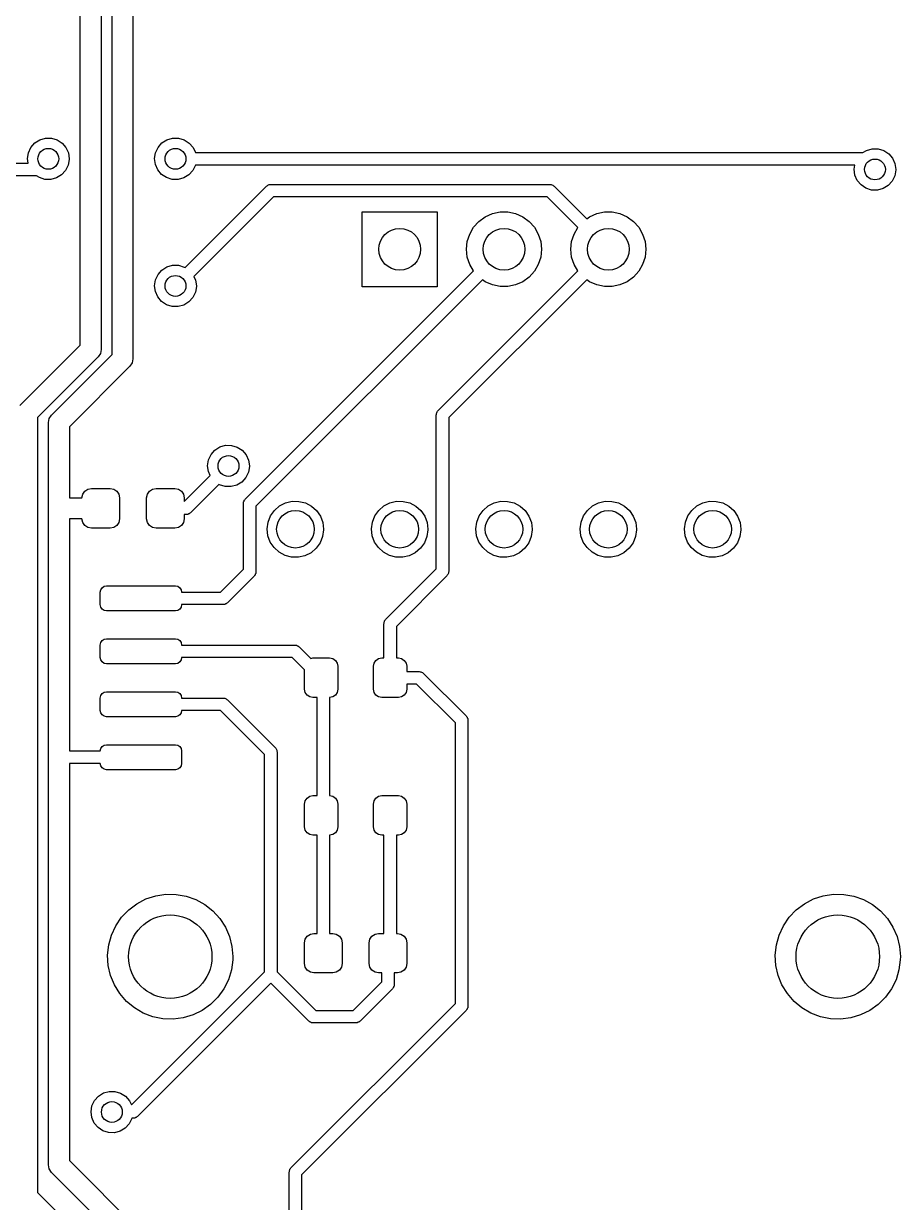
# Model space of a CAD drawing. Extents: x 123.2 to 169.8, y -142.4 to -48.3.
# Drawn here: x 148.25 to 169.27, y -95.13 to -66.86 of the extents above; entities that cross this region are included whole.
import ezdxf

# ---------------------------------------------------------------- set-up
doc = ezdxf.new("R2010")
doc.units = 0
doc.layers.add('BLACK', color=7, linetype='CONTINUOUS')

msp = doc.modelspace()

# ---------------------------------------------------------------- linework, layer by layer
at = {"layer": 'BLACK', "linetype": 'CONTINUOUS'}
for p, q in [((150.372, -74.7997), (150.372, -66.1436)), ((150.872, -66.04), (150.872, -74.9032)), ((149.61, -74.5724), (149.61, -66.6516)), ((150.11, -66.548), (150.11, -74.676)), ((148.366, -69.9578), (148.426, -69.8295)), ((148.426, -69.8295), (148.52, -69.7232)), ((148.52, -69.7232), (148.64, -69.6476)), ((148.64, -69.6476), (148.776, -69.6086)), ((148.776, -69.6086), (148.918, -69.6095)), ((148.918, -69.6095), (149.054, -69.6501)), ((149.054, -69.6501), (149.173, -69.7272)), ((149.173, -69.7272), (149.265, -69.8346)), ((151.414, -69.9578), (151.474, -69.8295)), ((151.474, -69.8295), (151.568, -69.7232)), ((151.568, -69.7232), (151.688, -69.6476)), ((151.688, -69.6476), (151.824, -69.6086)), ((151.824, -69.6086), (151.966, -69.6095)), ((151.966, -69.6095), (152.102, -69.6501)), ((152.102, -69.6501), (152.221, -69.7272)), ((152.221, -69.7272), (152.313, -69.8346)), ((148.344, -70.0979), (148.366, -69.9578)), ((148.358, -70.208), (148.344, -70.0979)), ((149.265, -69.8346), (149.324, -69.9637)), ((149.324, -69.9637), (149.344, -70.104)), ((149.344, -70.104), (149.344, -70.1162)), ((151.392, -70.0979), (151.414, -69.9578)), ((151.41, -70.2385), (151.392, -70.0979)), ((152.313, -69.8346), (152.368, -69.954)), ((152.368, -69.954), (168.369, -69.954)), ((168.369, -69.954), (168.452, -69.9016)), ((168.452, -69.9016), (168.588, -69.8626)), ((168.588, -69.8626), (168.73, -69.8635)), ((168.73, -69.8635), (168.866, -69.9041)), ((168.866, -69.9041), (168.985, -69.9812)), ((168.985, -69.9812), (169.077, -70.0886)), ((169.077, -70.0886), (169.136, -70.2177)), ((147.066, -70.208), (148.358, -70.208)), ((149.259, -70.3836), (149.163, -70.4887)), ((149.32, -70.256), (149.259, -70.3836)), ((149.344, -70.1162), (149.32, -70.256)), ((151.468, -70.3682), (151.41, -70.2385)), ((151.559, -70.4767), (151.468, -70.3682)), ((152.307, -70.3836), (152.211, -70.4887)), ((152.368, -70.256), (152.307, -70.3836)), ((152.369, -70.254), (152.368, -70.256)), ((168.171, -70.254), (152.369, -70.254)), ((168.156, -70.3519), (168.171, -70.254)), ((168.174, -70.4925), (168.156, -70.3519)), ((169.156, -70.3702), (169.132, -70.51)), ((169.136, -70.2177), (169.156, -70.358)), ((169.156, -70.358), (169.156, -70.3702)), ((148.558, -70.508), (147.128, -70.508)), ((148.629, -70.5553), (148.558, -70.508)), ((148.764, -70.5976), (148.629, -70.5553)), ((148.906, -70.6002), (148.764, -70.5976)), ((149.043, -70.5629), (148.906, -70.6002)), ((149.163, -70.4887), (149.043, -70.5629)), ((151.677, -70.5553), (151.559, -70.4767)), ((151.812, -70.5976), (151.677, -70.5553)), ((151.954, -70.6002), (151.812, -70.5976)), ((152.091, -70.5629), (151.954, -70.6002)), ((152.211, -70.4887), (152.091, -70.5629)), ((168.232, -70.6222), (168.174, -70.4925)), ((168.323, -70.7307), (168.232, -70.6222)), ((169.071, -70.6376), (168.975, -70.7427)), ((169.132, -70.51), (169.071, -70.6376)), ((152.121, -72.7107), (154.072, -70.7599)), ((154.072, -70.7599), (154.089, -70.7501)), ((154.089, -70.7501), (154.103, -70.7361)), ((154.103, -70.7361), (154.122, -70.731)), ((154.122, -70.731), (154.139, -70.7211)), ((154.139, -70.7211), (154.159, -70.7211)), ((154.159, -70.7211), (154.178, -70.716)), ((154.178, -70.716), (160.859, -70.716)), ((160.859, -70.716), (160.878, -70.7211)), ((160.878, -70.7211), (160.898, -70.7211)), ((160.898, -70.7211), (160.915, -70.731)), ((160.915, -70.731), (160.934, -70.7361)), ((160.934, -70.7361), (160.948, -70.7501)), ((160.948, -70.7501), (160.965, -70.7599)), ((160.965, -70.7599), (161.748, -71.5429)), ((168.441, -70.8093), (168.323, -70.7307)), ((168.576, -70.8516), (168.441, -70.8093)), ((168.718, -70.8542), (168.576, -70.8516)), ((168.855, -70.8169), (168.718, -70.8542)), ((168.975, -70.7427), (168.855, -70.8169)), ((154.24, -71.016), (152.332, -72.9241)), ((160.797, -71.016), (154.24, -71.016)), ((161.533, -71.7523), (160.797, -71.016)), ((156.366, -73.173), (156.366, -71.373)), ((156.366, -71.373), (158.166, -71.373)), ((158.166, -71.373), (158.166, -73.173)), ((159.164, -71.6042), (159.316, -71.4936)), ((159.316, -71.4936), (159.488, -71.417)), ((159.488, -71.417), (159.672, -71.3779)), ((159.672, -71.3779), (159.86, -71.3779)), ((159.86, -71.3779), (160.044, -71.417)), ((160.044, -71.417), (160.216, -71.4936)), ((160.216, -71.4936), (160.368, -71.6042)), ((161.748, -71.5429), (161.816, -71.4936)), ((161.816, -71.4936), (161.988, -71.417)), ((161.988, -71.417), (162.172, -71.3779)), ((162.172, -71.3779), (162.36, -71.3779)), ((162.36, -71.3779), (162.544, -71.417)), ((162.544, -71.417), (162.716, -71.4936)), ((162.716, -71.4936), (162.868, -71.6042)), ((158.944, -71.9069), (159.038, -71.744)), ((159.038, -71.744), (159.164, -71.6042)), ((160.368, -71.6042), (160.494, -71.744)), ((160.494, -71.744), (160.588, -71.9069)), ((161.444, -71.9069), (161.533, -71.7523)), ((162.868, -71.6042), (162.994, -71.744)), ((162.994, -71.744), (163.088, -71.9069)), ((158.866, -72.273), (158.886, -72.0859)), ((158.886, -72.0859), (158.944, -71.9069)), ((160.588, -71.9069), (160.646, -72.0859)), ((160.646, -72.0859), (160.666, -72.273)), ((161.366, -72.273), (161.386, -72.0859)), ((161.386, -72.0859), (161.444, -71.9069)), ((163.088, -71.9069), (163.146, -72.0859)), ((163.146, -72.0859), (163.166, -72.273)), ((158.886, -72.4601), (158.866, -72.273)), ((160.666, -72.273), (160.646, -72.4601)), ((161.386, -72.4601), (161.366, -72.273)), ((163.166, -72.273), (163.146, -72.4601)), ((151.688, -72.6956), (151.824, -72.6566)), ((151.824, -72.6566), (151.966, -72.6575)), ((151.966, -72.6575), (152.102, -72.6981)), ((158.944, -72.6391), (158.886, -72.4601)), ((159.033, -72.7938), (158.944, -72.6391)), ((160.588, -72.6391), (160.494, -72.802)), ((160.646, -72.4601), (160.588, -72.6391)), ((161.444, -72.6391), (161.386, -72.4601)), ((161.533, -72.7938), (161.444, -72.6391)), ((163.088, -72.6391), (162.994, -72.802)), ((163.146, -72.4601), (163.088, -72.6391)), ((151.414, -73.0058), (151.474, -72.8775)), ((151.474, -72.8775), (151.568, -72.7712)), ((151.568, -72.7712), (151.688, -72.6956)), ((152.102, -72.6981), (152.121, -72.7107)), ((152.332, -72.9241), (152.372, -73.0117)), ((153.564, -78.2629), (159.033, -72.7938)), ((158.185, -76.1419), (161.533, -72.7938)), ((160.368, -72.9418), (160.216, -73.0524)), ((160.494, -72.802), (160.368, -72.9418)), ((162.868, -72.9418), (162.716, -73.0524)), ((162.994, -72.802), (162.868, -72.9418)), ((151.392, -73.1459), (151.414, -73.0058)), ((151.41, -73.2865), (151.392, -73.1459)), ((152.392, -73.1642), (152.368, -73.304)), ((152.372, -73.0117), (152.392, -73.152)), ((152.392, -73.152), (152.392, -73.1642)), ((159.248, -73.0031), (153.82, -78.4311)), ((158.166, -73.173), (156.366, -73.173)), ((161.748, -73.0031), (158.441, -76.3101)), ((159.316, -73.0524), (159.248, -73.0031)), ((159.488, -73.129), (159.316, -73.0524)), ((159.672, -73.1681), (159.488, -73.129)), ((159.86, -73.1681), (159.672, -73.1681)), ((160.044, -73.129), (159.86, -73.1681)), ((160.216, -73.0524), (160.044, -73.129)), ((161.816, -73.0524), (161.748, -73.0031)), ((161.988, -73.129), (161.816, -73.0524)), ((162.172, -73.1681), (161.988, -73.129)), ((162.36, -73.1681), (162.172, -73.1681)), ((162.544, -73.129), (162.36, -73.1681)), ((162.716, -73.0524), (162.544, -73.129)), ((151.468, -73.4162), (151.41, -73.2865)), ((151.559, -73.5247), (151.468, -73.4162)), ((152.307, -73.4316), (152.211, -73.5367)), ((152.368, -73.304), (152.307, -73.4316)), ((151.677, -73.6033), (151.559, -73.5247)), ((151.812, -73.6456), (151.677, -73.6033)), ((151.954, -73.6482), (151.812, -73.6456)), ((152.091, -73.6109), (151.954, -73.6482)), ((152.211, -73.5367), (152.091, -73.6109)), ((148.159, -76.0232), (149.61, -74.5724)), ((150.037, -74.8528), (148.586, -76.3036)), ((148.921, -76.2505), (150.372, -74.7997)), ((150.091, -74.7717), (150.037, -74.8528)), ((150.037, -74.8528), (150.037, -74.8528)), ((150.11, -74.676), (150.091, -74.7717)), ((150.872, -74.9032), (150.853, -74.9989)), ((150.799, -75.08), (149.348, -76.5308)), ((150.853, -74.9989), (150.799, -75.08)), ((150.799, -75.08), (150.799, -75.08)), ((148.586, -76.3036), (148.586, -94.8924)), ((148.848, -76.4272), (148.867, -76.3316)), ((148.867, -76.3316), (148.921, -76.2505)), ((158.141, -76.248), (158.146, -76.2289)), ((158.141, -79.9389), (158.141, -76.248)), ((158.146, -76.2092), (158.156, -76.1921)), ((158.146, -76.2289), (158.146, -76.2092)), ((158.156, -76.1921), (158.161, -76.173)), ((158.161, -76.173), (158.175, -76.159)), ((158.175, -76.159), (158.185, -76.1419)), ((158.441, -76.3101), (158.441, -80.001)), ((148.848, -94.234), (148.848, -76.4272)), ((149.348, -76.5308), (149.348, -78.236)), ((152.744, -77.1955), (152.838, -77.0892)), ((152.838, -77.0892), (152.958, -77.0136)), ((152.958, -77.0136), (153.094, -76.9746)), ((153.094, -76.9746), (153.236, -76.9755)), ((153.236, -76.9755), (153.372, -77.0161)), ((153.372, -77.0161), (153.491, -77.0932)), ((153.491, -77.0932), (153.583, -77.2006)), ((152.662, -77.4639), (152.684, -77.3238)), ((152.68, -77.6045), (152.662, -77.4639)), ((152.684, -77.3238), (152.744, -77.1955)), ((153.583, -77.2006), (153.642, -77.3297)), ((153.642, -77.3297), (153.662, -77.47)), ((152.101, -78.3189), (152.722, -77.6982)), ((152.722, -77.6982), (152.68, -77.6045)), ((153.638, -77.622), (153.577, -77.7496)), ((153.662, -77.4822), (153.638, -77.622)), ((153.662, -77.47), (153.662, -77.4822)), ((149.717, -78.0769), (149.79, -78.0281)), ((149.79, -78.0281), (149.876, -78.011)), ((149.876, -78.011), (150.326, -78.011)), ((150.326, -78.011), (150.412, -78.0281)), ((150.412, -78.0281), (150.485, -78.0769)), ((151.267, -78.0769), (151.34, -78.0281)), ((151.34, -78.0281), (151.426, -78.011)), ((151.426, -78.011), (151.876, -78.011)), ((151.876, -78.011), (151.962, -78.0281)), ((151.962, -78.0281), (152.035, -78.0769)), ((152.932, -77.9117), (152.252, -78.5921)), ((152.947, -77.9213), (152.932, -77.9117)), ((153.082, -77.9636), (152.947, -77.9213)), ((153.224, -77.9662), (153.082, -77.9636)), ((153.361, -77.9289), (153.224, -77.9662)), ((153.481, -77.8547), (153.361, -77.9289)), ((153.577, -77.7496), (153.481, -77.8547)), ((149.348, -78.236), (149.651, -78.236)), ((149.651, -78.236), (149.668, -78.1499)), ((149.668, -78.1499), (149.717, -78.0769)), ((150.485, -78.0769), (150.534, -78.1499)), ((150.534, -78.1499), (150.551, -78.236)), ((150.551, -78.236), (150.551, -78.736)), ((151.201, -78.236), (151.218, -78.1499)), ((151.201, -78.736), (151.201, -78.236)), ((151.218, -78.1499), (151.267, -78.0769)), ((152.035, -78.0769), (152.084, -78.1499)), ((152.084, -78.1499), (152.101, -78.236)), ((152.101, -78.236), (152.101, -78.3189)), ((153.525, -78.3302), (153.535, -78.3131)), ((153.535, -78.3131), (153.54, -78.294)), ((153.54, -78.294), (153.554, -78.28)), ((153.554, -78.28), (153.564, -78.2629)), ((152.252, -78.5921), (152.235, -78.6019)), ((153.52, -78.369), (153.525, -78.3499)), ((153.52, -79.9479), (153.52, -78.369)), ((153.525, -78.3499), (153.525, -78.3302)), ((153.82, -78.4311), (153.82, -80.01)), ((154.171, -78.669), (154.264, -78.5363)), ((154.264, -78.5363), (154.387, -78.4297)), ((154.387, -78.4297), (154.531, -78.3553)), ((154.531, -78.3553), (154.688, -78.3175)), ((154.688, -78.3175), (154.851, -78.3183)), ((154.851, -78.3183), (155.008, -78.3578)), ((155.008, -78.3578), (155.151, -78.4337)), ((155.151, -78.4337), (155.272, -78.5416)), ((155.272, -78.5416), (155.364, -78.6753)), ((156.671, -78.669), (156.764, -78.5363)), ((156.764, -78.5363), (156.887, -78.4297)), ((156.887, -78.4297), (157.031, -78.3553)), ((157.031, -78.3553), (157.188, -78.3175)), ((157.188, -78.3175), (157.351, -78.3183)), ((157.351, -78.3183), (157.508, -78.3578)), ((157.508, -78.3578), (157.651, -78.4337)), ((157.651, -78.4337), (157.772, -78.5416)), ((157.772, -78.5416), (157.864, -78.6753)), ((159.171, -78.669), (159.264, -78.5363)), ((159.264, -78.5363), (159.387, -78.4297)), ((159.387, -78.4297), (159.531, -78.3553)), ((159.531, -78.3553), (159.688, -78.3175)), ((159.688, -78.3175), (159.851, -78.3183)), ((159.851, -78.3183), (160.008, -78.3578)), ((160.008, -78.3578), (160.151, -78.4337)), ((160.151, -78.4337), (160.272, -78.5416)), ((160.272, -78.5416), (160.364, -78.6753)), ((161.671, -78.669), (161.764, -78.5363)), ((161.764, -78.5363), (161.887, -78.4297)), ((161.887, -78.4297), (162.031, -78.3553)), ((162.031, -78.3553), (162.188, -78.3175)), ((162.188, -78.3175), (162.351, -78.3183)), ((162.351, -78.3183), (162.508, -78.3578)), ((162.508, -78.3578), (162.651, -78.4337)), ((162.651, -78.4337), (162.772, -78.5416)), ((162.772, -78.5416), (162.864, -78.6753)), ((164.171, -78.669), (164.264, -78.5363)), ((164.264, -78.5363), (164.387, -78.4297)), ((164.387, -78.4297), (164.531, -78.3553)), ((164.531, -78.3553), (164.688, -78.3175)), ((164.688, -78.3175), (164.851, -78.3183)), ((164.851, -78.3183), (165.008, -78.3578)), ((165.008, -78.3578), (165.151, -78.4337)), ((165.151, -78.4337), (165.272, -78.5416)), ((165.272, -78.5416), (165.364, -78.6753)), ((149.651, -78.736), (149.348, -78.736)), ((149.348, -78.736), (149.348, -84.305)), ((149.668, -78.8221), (149.651, -78.736)), ((149.717, -78.8951), (149.668, -78.8221)), ((150.534, -78.8221), (150.485, -78.8951)), ((150.551, -78.736), (150.534, -78.8221)), ((151.218, -78.8221), (151.201, -78.736)), ((151.267, -78.8951), (151.218, -78.8221)), ((152.084, -78.8221), (152.035, -78.8951)), ((152.101, -78.736), (152.084, -78.8221)), ((152.146, -78.636), (152.101, -78.636)), ((152.101, -78.636), (152.101, -78.736)), ((152.165, -78.6309), (152.146, -78.636)), ((152.185, -78.6309), (152.165, -78.6309)), ((152.202, -78.621), (152.185, -78.6309)), ((152.221, -78.6159), (152.202, -78.621)), ((152.235, -78.6019), (152.221, -78.6159)), ((154.091, -78.9809), (154.112, -78.8201)), ((154.112, -78.8201), (154.171, -78.669)), ((155.364, -78.6753), (155.422, -78.827)), ((155.422, -78.827), (155.441, -78.988)), ((156.591, -78.9809), (156.612, -78.8201)), ((156.612, -78.8201), (156.671, -78.669)), ((157.864, -78.6753), (157.922, -78.827)), ((157.922, -78.827), (157.941, -78.988)), ((159.091, -78.9809), (159.112, -78.8201)), ((159.112, -78.8201), (159.171, -78.669)), ((160.364, -78.6753), (160.422, -78.827)), ((160.422, -78.827), (160.441, -78.988)), ((161.591, -78.9809), (161.612, -78.8201)), ((161.612, -78.8201), (161.671, -78.669)), ((162.864, -78.6753), (162.922, -78.827)), ((162.922, -78.827), (162.941, -78.988)), ((164.091, -78.9809), (164.112, -78.8201)), ((164.112, -78.8201), (164.171, -78.669)), ((165.364, -78.6753), (165.422, -78.827)), ((165.422, -78.827), (165.441, -78.988)), ((149.79, -78.9439), (149.717, -78.8951)), ((149.876, -78.961), (149.79, -78.9439)), ((150.326, -78.961), (149.876, -78.961)), ((150.412, -78.9439), (150.326, -78.961)), ((150.485, -78.8951), (150.412, -78.9439)), ((151.34, -78.9439), (151.267, -78.8951)), ((151.426, -78.961), (151.34, -78.9439)), ((151.876, -78.961), (151.426, -78.961)), ((151.962, -78.9439), (151.876, -78.961)), ((152.035, -78.8951), (151.962, -78.9439)), ((154.109, -79.1421), (154.091, -78.9809)), ((154.165, -79.2944), (154.109, -79.1421)), ((155.441, -79.0021), (155.418, -79.1627)), ((155.441, -78.988), (155.441, -79.0021)), ((156.609, -79.1421), (156.591, -78.9809)), ((156.665, -79.2944), (156.609, -79.1421)), ((157.941, -79.0021), (157.918, -79.1627)), ((157.941, -78.988), (157.941, -79.0021)), ((159.109, -79.1421), (159.091, -78.9809)), ((159.165, -79.2944), (159.109, -79.1421)), ((160.441, -79.0021), (160.418, -79.1627)), ((160.441, -78.988), (160.441, -79.0021)), ((161.609, -79.1421), (161.591, -78.9809)), ((161.665, -79.2944), (161.609, -79.1421)), ((162.941, -79.0021), (162.918, -79.1627)), ((162.941, -78.988), (162.941, -79.0021)), ((164.109, -79.1421), (164.091, -78.9809)), ((164.165, -79.2944), (164.109, -79.1421)), ((165.441, -79.0021), (165.418, -79.1627)), ((165.441, -78.988), (165.441, -79.0021)), ((154.255, -79.4291), (154.165, -79.2944)), ((154.375, -79.5382), (154.255, -79.4291)), ((155.358, -79.3132), (155.263, -79.4449)), ((155.418, -79.1627), (155.358, -79.3132)), ((156.755, -79.4291), (156.665, -79.2944)), ((156.875, -79.5382), (156.755, -79.4291)), ((157.858, -79.3132), (157.763, -79.4449)), ((157.918, -79.1627), (157.858, -79.3132)), ((159.255, -79.4291), (159.165, -79.2944)), ((159.375, -79.5382), (159.255, -79.4291)), ((160.358, -79.3132), (160.263, -79.4449)), ((160.418, -79.1627), (160.358, -79.3132)), ((161.755, -79.4291), (161.665, -79.2944)), ((161.875, -79.5382), (161.755, -79.4291)), ((162.858, -79.3132), (162.763, -79.4449)), ((162.918, -79.1627), (162.858, -79.3132)), ((164.255, -79.4291), (164.165, -79.2944)), ((164.375, -79.5382), (164.255, -79.4291)), ((165.358, -79.3132), (165.263, -79.4449)), ((165.418, -79.1627), (165.358, -79.3132)), ((154.518, -79.6156), (154.375, -79.5382)), ((154.674, -79.6568), (154.518, -79.6156)), ((154.837, -79.6593), (154.674, -79.6568)), ((154.995, -79.6231), (154.837, -79.6593)), ((155.14, -79.5502), (154.995, -79.6231)), ((155.263, -79.4449), (155.14, -79.5502)), ((157.018, -79.6156), (156.875, -79.5382)), ((157.174, -79.6568), (157.018, -79.6156)), ((157.337, -79.6593), (157.174, -79.6568)), ((157.495, -79.6231), (157.337, -79.6593)), ((157.64, -79.5502), (157.495, -79.6231)), ((157.763, -79.4449), (157.64, -79.5502)), ((159.518, -79.6156), (159.375, -79.5382)), ((159.674, -79.6568), (159.518, -79.6156)), ((159.837, -79.6593), (159.674, -79.6568)), ((159.995, -79.6231), (159.837, -79.6593)), ((160.14, -79.5502), (159.995, -79.6231)), ((160.263, -79.4449), (160.14, -79.5502)), ((162.018, -79.6156), (161.875, -79.5382)), ((162.174, -79.6568), (162.018, -79.6156)), ((162.337, -79.6593), (162.174, -79.6568)), ((162.495, -79.6231), (162.337, -79.6593)), ((162.64, -79.5502), (162.495, -79.6231)), ((162.763, -79.4449), (162.64, -79.5502)), ((164.518, -79.6156), (164.375, -79.5382)), ((164.674, -79.6568), (164.518, -79.6156)), ((164.837, -79.6593), (164.674, -79.6568)), ((164.995, -79.6231), (164.837, -79.6593)), ((165.14, -79.5502), (164.995, -79.6231)), ((165.263, -79.4449), (165.14, -79.5502)), ((152.973, -80.495), (153.52, -79.9479)), ((153.82, -80.01), (153.815, -80.0291)), ((156.929, -81.1509), (158.141, -79.9389)), ((158.441, -80.001), (158.436, -80.0201)), ((153.776, -80.1161), (153.141, -80.7511)), ((153.786, -80.099), (153.776, -80.1161)), ((153.8, -80.085), (153.786, -80.099)), ((153.805, -80.0659), (153.8, -80.085)), ((153.815, -80.0488), (153.805, -80.0659)), ((153.815, -80.0291), (153.815, -80.0488)), ((158.397, -80.1071), (157.185, -81.3191)), ((158.407, -80.09), (158.397, -80.1071)), ((158.421, -80.076), (158.407, -80.09)), ((158.426, -80.0569), (158.421, -80.076)), ((158.436, -80.0398), (158.426, -80.0569)), ((158.436, -80.0201), (158.436, -80.0398)), ((150.09, -80.495), (150.101, -80.4376)), ((150.09, -80.795), (150.09, -80.495)), ((150.101, -80.4376), (150.134, -80.3889)), ((150.134, -80.3889), (150.183, -80.3564)), ((150.183, -80.3564), (150.24, -80.345)), ((150.24, -80.345), (151.89, -80.345)), ((151.89, -80.345), (151.947, -80.3564)), ((151.947, -80.3564), (151.996, -80.3889)), ((151.996, -80.3889), (152.029, -80.4376)), ((152.029, -80.4376), (152.04, -80.495)), ((152.04, -80.495), (152.973, -80.495)), ((150.101, -80.8524), (150.09, -80.795)), ((150.134, -80.9011), (150.101, -80.8524)), ((152.029, -80.8524), (151.996, -80.9011)), ((152.04, -80.795), (152.029, -80.8524)), ((153.035, -80.795), (152.04, -80.795)), ((153.054, -80.7899), (153.035, -80.795)), ((153.074, -80.7899), (153.054, -80.7899)), ((153.091, -80.78), (153.074, -80.7899)), ((153.11, -80.7749), (153.091, -80.78)), ((153.124, -80.7609), (153.11, -80.7749)), ((153.141, -80.7511), (153.124, -80.7609)), ((150.183, -80.9336), (150.134, -80.9011)), ((150.24, -80.945), (150.183, -80.9336)), ((151.89, -80.945), (150.24, -80.945)), ((151.947, -80.9336), (151.89, -80.945)), ((151.996, -80.9011), (151.947, -80.9336)), ((156.885, -81.257), (156.89, -81.2379)), ((156.885, -82.075), (156.885, -81.257)), ((156.89, -81.2182), (156.9, -81.2011)), ((156.89, -81.2379), (156.89, -81.2182)), ((156.9, -81.2011), (156.905, -81.182)), ((156.905, -81.182), (156.919, -81.168)), ((156.919, -81.168), (156.929, -81.1509)), ((157.185, -81.3191), (157.185, -82.075)), ((150.101, -81.7076), (150.134, -81.6589)), ((150.134, -81.6589), (150.183, -81.6264)), ((150.183, -81.6264), (150.24, -81.615)), ((150.24, -81.615), (151.89, -81.615)), ((151.89, -81.615), (151.947, -81.6264)), ((151.947, -81.6264), (151.996, -81.6589)), ((151.996, -81.6589), (152.029, -81.7076)), ((150.09, -81.765), (150.101, -81.7076)), ((150.09, -82.065), (150.09, -81.765)), ((152.029, -81.7076), (152.04, -81.765)), ((152.04, -81.765), (154.75, -81.765)), ((154.75, -81.765), (154.769, -81.7701)), ((154.769, -81.7701), (154.789, -81.7701)), ((154.789, -81.7701), (154.806, -81.78)), ((154.806, -81.78), (154.825, -81.7851)), ((154.825, -81.7851), (154.839, -81.7991)), ((154.839, -81.7991), (154.856, -81.8089)), ((154.856, -81.8089), (155.133, -82.0854)), ((150.101, -82.1224), (150.09, -82.065)), ((150.134, -82.1711), (150.101, -82.1224)), ((150.183, -82.2036), (150.134, -82.1711)), ((150.24, -82.215), (150.183, -82.2036)), ((151.89, -82.215), (150.24, -82.215)), ((151.947, -82.2036), (151.89, -82.215)), ((151.996, -82.1711), (151.947, -82.2036)), ((152.029, -82.1224), (151.996, -82.1711)), ((152.04, -82.065), (152.029, -82.1224)), ((154.688, -82.065), (152.04, -82.065)), ((154.985, -82.3621), (154.688, -82.065)), ((155.133, -82.0854), (155.185, -82.075)), ((155.185, -82.075), (155.585, -82.075)), ((155.585, -82.075), (155.662, -82.0902)), ((155.662, -82.0902), (155.726, -82.1336)), ((155.726, -82.1336), (155.77, -82.1985)), ((155.77, -82.1985), (155.785, -82.275)), ((156.635, -82.275), (156.65, -82.1985)), ((156.65, -82.1985), (156.694, -82.1336)), ((156.694, -82.1336), (156.758, -82.0902)), ((156.758, -82.0902), (156.835, -82.075)), ((156.835, -82.075), (156.885, -82.075)), ((157.185, -82.075), (157.235, -82.075)), ((157.235, -82.075), (157.312, -82.0902)), ((157.312, -82.0902), (157.376, -82.1336)), ((157.376, -82.1336), (157.42, -82.1985)), ((157.42, -82.1985), (157.435, -82.275)), ((154.985, -82.825), (154.985, -82.3621)), ((155.785, -82.275), (155.785, -82.825)), ((156.635, -82.825), (156.635, -82.275)), ((157.435, -82.275), (157.435, -82.4)), ((157.435, -82.4), (157.734, -82.4)), ((157.734, -82.4), (157.753, -82.4051)), ((157.753, -82.4051), (157.773, -82.4051)), ((157.773, -82.4051), (157.79, -82.415)), ((157.79, -82.415), (157.809, -82.4201)), ((157.809, -82.4201), (157.823, -82.4341)), ((157.823, -82.4341), (157.84, -82.4439)), ((157.84, -82.4439), (158.856, -83.4599)), ((155, -82.9015), (154.985, -82.825)), ((155.785, -82.825), (155.77, -82.9015)), ((156.65, -82.9015), (156.635, -82.825)), ((157.435, -82.825), (157.42, -82.9015)), ((157.672, -82.7), (157.435, -82.7)), ((157.435, -82.7), (157.435, -82.825)), ((158.6, -83.6281), (157.672, -82.7)), ((150.09, -83.035), (150.101, -82.9776)), ((150.09, -83.335), (150.09, -83.035)), ((150.101, -82.9776), (150.134, -82.9289)), ((150.134, -82.9289), (150.183, -82.8964)), ((150.183, -82.8964), (150.24, -82.885)), ((150.24, -82.885), (151.89, -82.885)), ((151.89, -82.885), (151.947, -82.8964)), ((151.947, -82.8964), (151.996, -82.9289)), ((151.996, -82.9289), (152.029, -82.9776)), ((152.029, -82.9776), (152.04, -83.035)), ((152.04, -83.035), (153.035, -83.035)), ((153.035, -83.035), (153.054, -83.0401)), ((153.054, -83.0401), (153.074, -83.0401)), ((153.074, -83.0401), (153.091, -83.05)), ((153.091, -83.05), (153.11, -83.0551)), ((153.11, -83.0551), (153.124, -83.0691)), ((153.124, -83.0691), (153.141, -83.0789)), ((153.141, -83.0789), (154.284, -84.2219)), ((155.044, -82.9664), (155, -82.9015)), ((155.108, -83.0098), (155.044, -82.9664)), ((155.185, -83.025), (155.108, -83.0098)), ((155.285, -83.025), (155.185, -83.025)), ((155.285, -85.377), (155.285, -83.025)), ((155.662, -83.0098), (155.585, -83.025)), ((155.585, -83.025), (155.585, -85.377)), ((155.726, -82.9664), (155.662, -83.0098)), ((155.77, -82.9015), (155.726, -82.9664)), ((156.694, -82.9664), (156.65, -82.9015)), ((156.758, -83.0098), (156.694, -82.9664)), ((156.835, -83.025), (156.758, -83.0098)), ((157.235, -83.025), (156.835, -83.025)), ((157.312, -83.0098), (157.235, -83.025)), ((157.376, -82.9664), (157.312, -83.0098)), ((157.42, -82.9015), (157.376, -82.9664)), ((150.101, -83.3924), (150.09, -83.335)), ((150.134, -83.4411), (150.101, -83.3924)), ((152.029, -83.3924), (151.996, -83.4411)), ((152.04, -83.335), (152.029, -83.3924)), ((152.973, -83.335), (152.04, -83.335)), ((154.028, -84.3901), (152.973, -83.335)), ((150.183, -83.4736), (150.134, -83.4411)), ((150.24, -83.485), (150.183, -83.4736)), ((151.89, -83.485), (150.24, -83.485)), ((151.947, -83.4736), (151.89, -83.485)), ((151.996, -83.4411), (151.947, -83.4736)), ((158.6, -90.3619), (158.6, -83.6281)), ((158.856, -83.4599), (158.866, -83.477)), ((158.866, -83.477), (158.88, -83.491)), ((158.88, -83.491), (158.885, -83.5101)), ((158.885, -83.5101), (158.895, -83.5272)), ((158.895, -83.5272), (158.895, -83.5469)), ((158.895, -83.5469), (158.9, -83.566)), ((158.9, -83.566), (158.9, -90.424)), ((150.09, -84.305), (150.101, -84.2476)), ((150.101, -84.2476), (150.134, -84.1989)), ((150.134, -84.1989), (150.183, -84.1664)), ((150.183, -84.1664), (150.24, -84.155)), ((150.24, -84.155), (151.89, -84.155)), ((151.89, -84.155), (151.947, -84.1664)), ((151.947, -84.1664), (151.996, -84.1989)), ((151.996, -84.1989), (152.029, -84.2476)), ((152.029, -84.2476), (152.04, -84.305)), ((154.284, -84.2219), (154.294, -84.239)), ((154.294, -84.239), (154.308, -84.253)), ((149.348, -84.305), (150.09, -84.305)), ((152.04, -84.305), (152.04, -84.605)), ((154.028, -89.5999), (154.028, -84.3901)), ((154.308, -84.253), (154.313, -84.2721)), ((154.313, -84.2721), (154.323, -84.2892)), ((154.323, -84.2892), (154.323, -84.3089)), ((154.323, -84.3089), (154.328, -84.328)), ((154.328, -84.328), (154.328, -89.5999)), ((150.09, -84.605), (149.348, -84.605)), ((149.348, -84.605), (149.348, -94.1304)), ((150.101, -84.6624), (150.09, -84.605)), ((150.134, -84.7111), (150.101, -84.6624)), ((150.183, -84.7436), (150.134, -84.7111)), ((150.24, -84.755), (150.183, -84.7436)), ((151.89, -84.755), (150.24, -84.755)), ((151.947, -84.7436), (151.89, -84.755)), ((151.996, -84.7111), (151.947, -84.7436)), ((152.029, -84.6624), (151.996, -84.7111)), ((152.04, -84.605), (152.029, -84.6624)), ((155.108, -85.3922), (155.185, -85.377)), ((155.185, -85.377), (155.285, -85.377)), ((155.585, -85.377), (155.662, -85.3922)), ((156.758, -85.3922), (156.835, -85.377)), ((156.835, -85.377), (157.235, -85.377)), ((157.235, -85.377), (157.312, -85.3922)), ((154.985, -85.577), (155, -85.5005)), ((154.985, -86.127), (154.985, -85.577)), ((155, -85.5005), (155.044, -85.4356)), ((155.044, -85.4356), (155.108, -85.3922)), ((155.662, -85.3922), (155.726, -85.4356)), ((155.726, -85.4356), (155.77, -85.5005)), ((155.77, -85.5005), (155.785, -85.577)), ((155.785, -85.577), (155.785, -86.127)), ((156.635, -85.577), (156.65, -85.5005)), ((156.635, -86.127), (156.635, -85.577)), ((156.65, -85.5005), (156.694, -85.4356)), ((156.694, -85.4356), (156.758, -85.3922)), ((157.312, -85.3922), (157.376, -85.4356)), ((157.376, -85.4356), (157.42, -85.5005)), ((157.42, -85.5005), (157.435, -85.577)), ((157.435, -85.577), (157.435, -86.127)), ((155, -86.2035), (154.985, -86.127)), ((155.044, -86.2684), (155, -86.2035)), ((155.77, -86.2035), (155.726, -86.2684)), ((155.785, -86.127), (155.77, -86.2035)), ((156.65, -86.2035), (156.635, -86.127)), ((156.694, -86.2684), (156.65, -86.2035)), ((157.42, -86.2035), (157.376, -86.2684)), ((157.435, -86.127), (157.42, -86.2035)), ((155.108, -86.3118), (155.044, -86.2684)), ((155.185, -86.327), (155.108, -86.3118)), ((155.285, -86.327), (155.185, -86.327)), ((155.285, -88.679), (155.285, -86.327)), ((155.662, -86.3118), (155.585, -86.327)), ((155.585, -86.327), (155.585, -88.679)), ((155.726, -86.2684), (155.662, -86.3118)), ((156.758, -86.3118), (156.694, -86.2684)), ((156.835, -86.327), (156.758, -86.3118)), ((156.885, -86.327), (156.835, -86.327)), ((156.885, -88.679), (156.885, -86.327)), ((157.235, -86.327), (157.185, -86.327)), ((157.185, -86.327), (157.185, -88.679)), ((157.312, -86.3118), (157.235, -86.327)), ((157.376, -86.2684), (157.312, -86.3118)), ((150.967, -87.9687), (151.185, -87.8552)), ((151.185, -87.8552), (151.418, -87.7788)), ((151.418, -87.7788), (151.661, -87.7417)), ((151.661, -87.7417), (151.907, -87.7447)), ((151.907, -87.7447), (152.149, -87.7878)), ((152.149, -87.7878), (152.381, -87.8698)), ((152.381, -87.8698), (152.596, -87.9886)), ((166.967, -87.9687), (167.185, -87.8552)), ((167.185, -87.8552), (167.418, -87.7788)), ((167.418, -87.7788), (167.661, -87.7417)), ((167.661, -87.7417), (167.907, -87.7447)), ((167.907, -87.7447), (168.149, -87.7878)), ((168.149, -87.7878), (168.381, -87.8698)), ((168.381, -87.8698), (168.596, -87.9886)), ((150.6, -88.294), (150.77, -88.1163)), ((150.77, -88.1163), (150.967, -87.9687)), ((152.596, -87.9886), (152.789, -88.141)), ((152.789, -88.141), (152.954, -88.3228)), ((166.6, -88.294), (166.77, -88.1163)), ((166.77, -88.1163), (166.967, -87.9687)), ((168.596, -87.9886), (168.789, -88.141)), ((168.789, -88.141), (168.954, -88.3228)), ((150.462, -88.4971), (150.6, -88.294)), ((152.954, -88.3228), (153.088, -88.5292)), ((166.462, -88.4971), (166.6, -88.294)), ((168.954, -88.3228), (169.088, -88.5292)), ((150.293, -88.9569), (150.358, -88.7201)), ((150.358, -88.7201), (150.462, -88.4971)), ((153.088, -88.5292), (153.186, -88.7546)), ((153.186, -88.7546), (153.246, -88.993)), ((155.002, -88.8179), (155.051, -88.7449)), ((155.051, -88.7449), (155.124, -88.6961)), ((155.124, -88.6961), (155.21, -88.679)), ((155.21, -88.679), (155.285, -88.679)), ((155.585, -88.679), (155.66, -88.679)), ((155.66, -88.679), (155.746, -88.6961)), ((155.746, -88.6961), (155.819, -88.7449)), ((155.819, -88.7449), (155.868, -88.8179)), ((156.552, -88.8179), (156.601, -88.7449)), ((156.601, -88.7449), (156.674, -88.6961)), ((156.674, -88.6961), (156.76, -88.679)), ((156.76, -88.679), (156.885, -88.679)), ((157.185, -88.679), (157.21, -88.679)), ((157.21, -88.679), (157.296, -88.6961)), ((157.296, -88.6961), (157.369, -88.7449)), ((157.369, -88.7449), (157.418, -88.8179)), ((166.293, -88.9569), (166.358, -88.7201)), ((166.358, -88.7201), (166.462, -88.4971)), ((169.088, -88.5292), (169.186, -88.7546)), ((169.186, -88.7546), (169.246, -88.993)), ((150.266, -89.2014), (150.293, -88.9569)), ((153.246, -88.993), (153.266, -89.238)), ((154.985, -88.904), (155.002, -88.8179)), ((154.985, -89.404), (154.985, -88.904)), ((155.868, -88.8179), (155.885, -88.904)), ((155.885, -88.904), (155.885, -89.404)), ((156.535, -88.904), (156.552, -88.8179)), ((156.535, -89.404), (156.535, -88.904)), ((157.418, -88.8179), (157.435, -88.904)), ((157.435, -88.904), (157.435, -89.404)), ((166.266, -89.2014), (166.293, -88.9569)), ((169.246, -88.993), (169.266, -89.238)), ((150.281, -89.4468), (150.266, -89.2014)), ((153.264, -89.3113), (153.232, -89.555)), ((153.266, -89.238), (153.264, -89.3113)), ((166.281, -89.4468), (166.266, -89.2014)), ((169.264, -89.3113), (169.232, -89.555)), ((169.266, -89.238), (169.264, -89.3113)), ((150.335, -89.6866), (150.281, -89.4468)), ((150.834, -92.7936), (154.028, -89.5999)), ((153.232, -89.555), (153.161, -89.7902)), ((154.328, -89.5999), (155.256, -90.528)), ((155.002, -89.4901), (154.985, -89.404)), ((155.051, -89.5631), (155.002, -89.4901)), ((155.124, -89.6119), (155.051, -89.5631)), ((155.21, -89.629), (155.124, -89.6119)), ((155.746, -89.6119), (155.66, -89.629)), ((155.819, -89.5631), (155.746, -89.6119)), ((155.868, -89.4901), (155.819, -89.5631)), ((155.885, -89.404), (155.868, -89.4901)), ((156.552, -89.4901), (156.535, -89.404)), ((156.601, -89.5631), (156.552, -89.4901)), ((156.674, -89.6119), (156.601, -89.5631)), ((156.76, -89.629), (156.674, -89.6119)), ((157.296, -89.6119), (157.21, -89.629)), ((157.369, -89.5631), (157.296, -89.6119)), ((157.418, -89.4901), (157.369, -89.5631)), ((157.435, -89.404), (157.418, -89.4901)), ((166.335, -89.6866), (166.281, -89.4468)), ((169.232, -89.555), (169.161, -89.7902)), ((150.427, -89.9143), (150.335, -89.6866)), ((154.178, -89.8741), (150.982, -93.0701)), ((153.161, -89.7902), (153.052, -90.0106)), ((155.088, -90.7841), (154.178, -89.8741)), ((155.66, -89.629), (155.21, -89.629)), ((156.148, -90.528), (156.835, -89.8409)), ((156.835, -89.629), (156.76, -89.629)), ((156.835, -89.8409), (156.835, -89.629)), ((157.135, -89.903), (157.13, -89.9221)), ((157.21, -89.629), (157.135, -89.629)), ((157.135, -89.629), (157.135, -89.903)), ((166.427, -89.9143), (166.335, -89.6866)), ((169.161, -89.7902), (169.052, -90.0106)), ((150.556, -90.1239), (150.427, -89.9143)), ((150.717, -90.3097), (150.556, -90.1239)), ((153.052, -90.0106), (152.908, -90.2102)), ((157.091, -90.0091), (156.316, -90.7841)), ((157.101, -89.992), (157.091, -90.0091)), ((157.115, -89.978), (157.101, -89.992)), ((157.12, -89.9589), (157.115, -89.978)), ((157.13, -89.9418), (157.12, -89.9589)), ((157.13, -89.9221), (157.13, -89.9418)), ((166.556, -90.1239), (166.427, -89.9143)), ((166.717, -90.3097), (166.556, -90.1239)), ((169.052, -90.0106), (168.908, -90.2102)), ((150.906, -90.4667), (150.717, -90.3097)), ((151.118, -90.5907), (150.906, -90.4667)), ((152.734, -90.3837), (152.534, -90.5264)), ((152.908, -90.2102), (152.734, -90.3837)), ((154.66, -94.3019), (158.6, -90.3619)), ((158.895, -90.4628), (158.885, -90.4799)), ((158.9, -90.424), (158.895, -90.4431)), ((158.895, -90.4431), (158.895, -90.4628)), ((166.906, -90.4667), (166.717, -90.3097)), ((167.118, -90.5907), (166.906, -90.4667)), ((168.734, -90.3837), (168.534, -90.5264)), ((168.908, -90.2102), (168.734, -90.3837)), ((151.348, -90.6784), (151.118, -90.5907)), ((151.588, -90.7274), (151.348, -90.6784)), ((151.834, -90.7365), (151.588, -90.7274)), ((152.078, -90.7052), (151.834, -90.7365)), ((152.313, -90.6346), (152.078, -90.7052)), ((152.534, -90.5264), (152.313, -90.6346)), ((158.856, -90.5301), (154.916, -94.4701)), ((155.256, -90.528), (156.148, -90.528)), ((158.866, -90.513), (158.856, -90.5301)), ((158.88, -90.499), (158.866, -90.513)), ((158.885, -90.4799), (158.88, -90.499)), ((167.348, -90.6784), (167.118, -90.5907)), ((167.588, -90.7274), (167.348, -90.6784)), ((167.834, -90.7365), (167.588, -90.7274)), ((168.078, -90.7052), (167.834, -90.7365)), ((168.313, -90.6346), (168.078, -90.7052)), ((168.534, -90.5264), (168.313, -90.6346)), ((155.105, -90.7939), (155.088, -90.7841)), ((155.119, -90.8079), (155.105, -90.7939)), ((155.138, -90.813), (155.119, -90.8079)), ((155.155, -90.8229), (155.138, -90.813)), ((155.175, -90.8229), (155.155, -90.8229)), ((155.194, -90.828), (155.175, -90.8229)), ((156.21, -90.828), (155.194, -90.828)), ((156.229, -90.8229), (156.21, -90.828)), ((156.249, -90.8229), (156.229, -90.8229)), ((156.266, -90.813), (156.249, -90.8229)), ((156.285, -90.8079), (156.266, -90.813)), ((156.299, -90.7939), (156.285, -90.8079)), ((156.316, -90.7841), (156.299, -90.7939)), ((149.89, -92.8178), (149.95, -92.6895)), ((149.95, -92.6895), (150.044, -92.5832)), ((150.044, -92.5832), (150.164, -92.5076)), ((150.164, -92.5076), (150.3, -92.4686)), ((150.3, -92.4686), (150.442, -92.4695)), ((150.442, -92.4695), (150.578, -92.5101)), ((150.578, -92.5101), (150.697, -92.5872)), ((150.697, -92.5872), (150.789, -92.6946)), ((150.789, -92.6946), (150.834, -92.7936)), ((149.868, -92.9579), (149.89, -92.8178)), ((149.886, -93.0985), (149.868, -92.9579)), ((149.944, -93.2282), (149.886, -93.0985)), ((150.035, -93.3367), (149.944, -93.2282)), ((150.783, -93.2436), (150.687, -93.3487)), ((150.844, -93.116), (150.783, -93.2436)), ((150.845, -93.114), (150.844, -93.116)), ((150.876, -93.114), (150.845, -93.114)), ((150.895, -93.1089), (150.876, -93.114)), ((150.915, -93.1089), (150.895, -93.1089)), ((150.932, -93.099), (150.915, -93.1089)), ((150.951, -93.0939), (150.932, -93.099)), ((150.965, -93.0799), (150.951, -93.0939)), ((150.982, -93.0701), (150.965, -93.0799)), ((150.153, -93.4153), (150.035, -93.3367)), ((150.288, -93.4576), (150.153, -93.4153)), ((150.43, -93.4602), (150.288, -93.4576)), ((150.567, -93.4229), (150.43, -93.4602)), ((150.687, -93.3487), (150.567, -93.4229)), ((149.348, -94.1304), (153.339, -98.1212)), ((148.867, -94.3297), (148.848, -94.234)), ((148.921, -94.4108), (148.867, -94.3297)), ((152.912, -98.4016), (148.921, -94.4108)), ((154.616, -94.408), (154.621, -94.3889)), ((154.616, -96.6349), (154.616, -94.408)), ((154.621, -94.3692), (154.631, -94.3521)), ((154.621, -94.3889), (154.621, -94.3692)), ((154.631, -94.3521), (154.636, -94.333)), ((154.636, -94.333), (154.65, -94.319)), ((154.65, -94.319), (154.66, -94.3019)), ((154.916, -94.4701), (154.916, -96.6347)), ((148.586, -94.8924), (150.671, -96.9772))]:
    msp.add_line(p, q, dxfattribs=at)
at = {"layer": 'BLACK'}
for centre, radius in [((148.844, -70.104), 0.25), ((151.892, -70.104), 0.25), ((168.656, -70.358), 0.25), ((157.266, -72.273), 0.5), ((159.766, -72.273), 0.5), ((162.266, -72.273), 0.5), ((151.892, -73.152), 0.25), ((153.162, -77.47), 0.25), ((154.766, -78.988), 0.45), ((157.266, -78.988), 0.45), ((159.766, -78.988), 0.45), ((162.266, -78.988), 0.45), ((164.766, -78.988), 0.45), ((151.766, -89.238), 1), ((167.766, -89.238), 1), ((150.368, -92.964), 0.25)]:
    msp.add_circle(centre, radius, dxfattribs=at)

doc.saveas('drawing.dxf')
